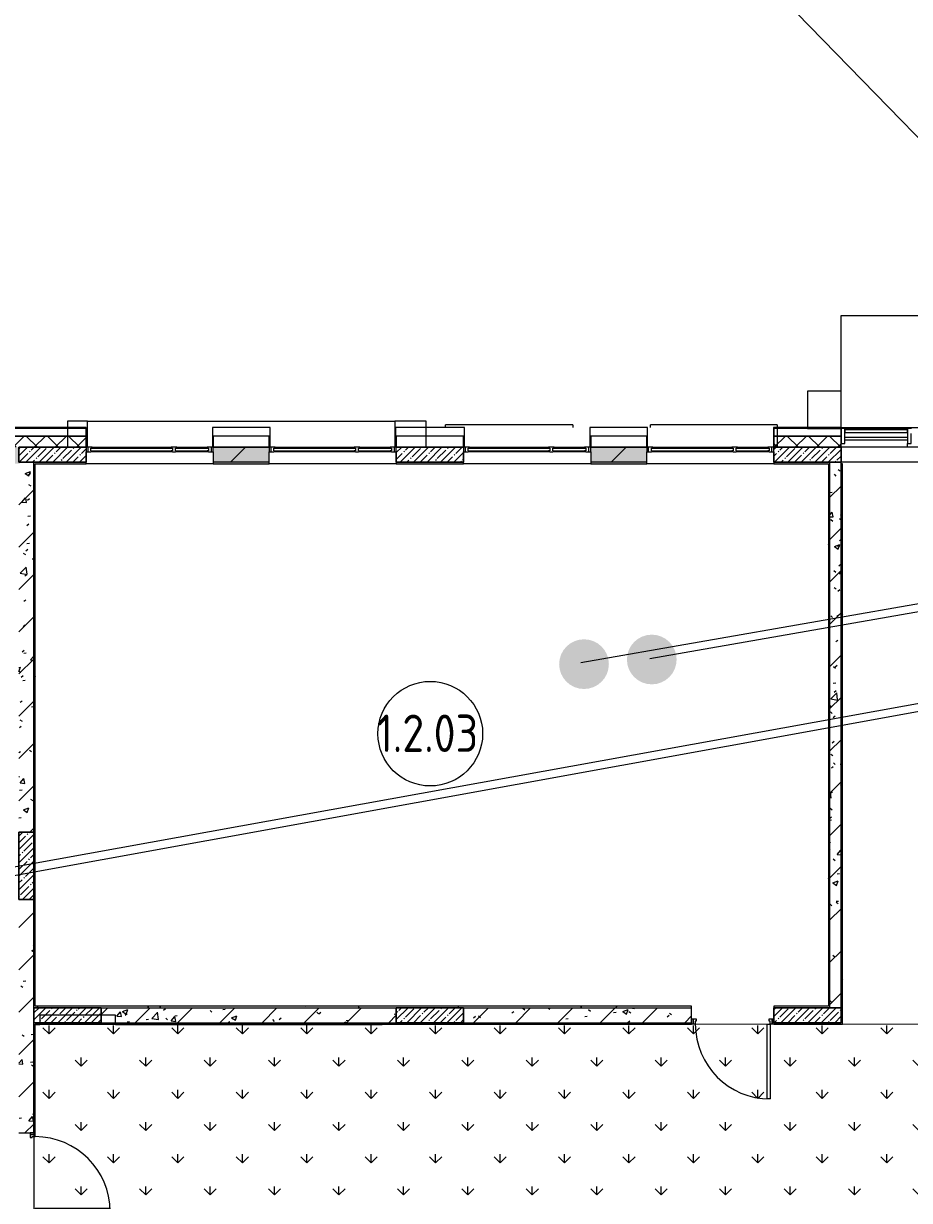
# Model space of a CAD drawing. Header units: millimetres. Extents: x -500089 to 1469082, y -290736 to 166440.
# Drawn here: x 1120316 to 1132169, y -62599 to -46850 of the extents above; entities that cross this region are included whole.
import ezdxf

# ---------------------------------------------------------------- set-up
doc = ezdxf.new("R2010")
doc.units = ezdxf.units.MM
for name, color, linetype, lineweight in [('_ Окна', 7, 'Continuous', 0), ('Витраж', 7, 'Continuous', 0), ('Двери', 7, 'Continuous', 0), ('Линии', 7, 'Continuous', 0), ('Марки помещений', 7, 'Continuous', 0), ('Несущие колонны', 7, 'Continuous', 0), ('Обобщенные модели', 7, 'Continuous', 0), ('Окна', 7, 'Continuous', 0), ('Панели витража', 7, 'Continuous', 0), ('Перекрытие', 7, 'Continuous', 0), ('Стены наружные', 7, 'Continuous', 0), ('Стены несущие', 7, 'Continuous', 0), ('Стены отделка', 7, 'Continuous', 0), ('Стены разрез', 7, 'Continuous', 0), ('Стены штриховка', 7, 'Continuous', 0), ('экспертиза ДУ', 1, 'Continuous', 0), ('экспертиза ДУ пояснения', 6, 'Continuous', 0), ('экспертиза условные обозначения', 1, 'Continuous', 0)]:
    doc.layers.add(name, color=color, linetype=linetype, lineweight=lineweight)
doc.styles.add('GOST Common_1', font='', dxfattribs={"width": 0.9, "height": 700})
doc.styles.get('GOST Common_1').set_extended_font_data('GOST Common')
pattern_1 = [(0, (1111853.59, -73570.49), (812.8, 203.2), [67.056, -542.544, 67.056, -542.544, -3251.2]), (0, (1111853.59, -73570.49), (812.8, 203.2), [-1219.2, 67.056, -1152.144, 67.056, -542.544, -1422.4]), (0, (1111853.59, -73570.49), (812.8, 203.2), [-3048, 67.056, -339.344, 67.056, -948.944]), (120, (1112158.39, -73468.89), (-582.3764, 602.30545), [67.056, -542.544, 67.056, -542.544, -3251.2]), (120, (1112158.39, -73468.89), (-582.3764, 602.30545), [-1219.2, 67.056, -1152.144, 67.056, -542.544, -1422.4]), (120, (1112158.39, -73468.89), (-582.3764, 602.30545), [-3048, 67.056, -339.344, 67.056, -948.944]), (240, (1112259.99, -73062.49), (-230.4236, -805.50545), [67.056, -542.544, 67.056, -542.544, -3251.2]), (240, (1112259.99, -73062.49), (-230.4236, -805.50545), [-1219.2, 67.056, -1152.144, 67.056, -542.544, -1422.4]), (240, (1112259.99, -73062.49), (-230.4236, -805.50545), [-3048, 67.056, -339.344, 67.056, -948.944])]
pattern_2 = [(45, (1111853.6, -73570.5), (-282.8427, 282.8427), [])]
pattern_3 = [(50, (1111853.6, -73570.5), (728.7365, -63.756), [76.2, -838.2]), (355, (1111853.6, -73570.5), (-140.972, 764.228), [60.96, -670.56]), (100.451, (1111914.3, -73575.8), (587.77, 700.467), [64.76, -712.36]), (46.184, (1111853.6, -73367.3), (1084.316, -168.171), [114.3, -1257.3]), (96.636, (1111943.9, -73381.3), (949.61, 989.71), [97.14, -1068.54]), (351.184, (1111853.6, -73367.3), (949.62, 989.7), [91.44, -1005.84]), (21, (1111955.2, -73418.1), (606.458, -409.0606), [76.2, -838.2]), (326, (1111955.2, -73418.1), (247.208, 736.753), [60.96, -670.56]), (71.451, (1112005.7, -73452.2), (853.668, 327.685), [64.76, -712.36]), (37.5, (1111853.59, -73570.5), (12.3547, 338.2201), [33.528, -628.904, 33.528, -647.192, -673.1]), (37.5, (1111853.59, -73570.5), (12.3547, 338.2201), [-1343.152, 33.528, -639.572]), (7.5, (1111853.6, -73570.5), (267.279, 400.722), [33.528, -354.584, 33.528, -613.664, -256.54]), (7.5, (1111853.6, -73570.5), (267.279, 400.722), [-1035.304, 33.528, -223.012]), (327.5, (1111627.02, -73570.5), (542.3633, -22.9153), [33.528, -220.472, 33.528, -758.952, -1051.56]), (327.5, (1111627.02, -73570.5), (542.3633, -22.9153), [-1046.48, 33.528, -1018.032]), (317.5, (1111525.4, -73570.5), (592.517, 101.707), [33.528, -296.672, 33.528, -492.76, -746.76]), (317.5, (1111525.4, -73570.5), (592.517, 101.707), [-856.488, 33.528, -713.232])]

# ---------------------------------------------------------------- blocks, each defined once
blk = doc.blocks.new('Прямоугольный импост - 30х300 мм _Отлив_ Белый-2977285-З Этаж 01')
at = {"layer": 'Витраж'}
for p, q in [((34750, 21314), (34750, 21350)), ((36446, 21350), (34750, 21350)), ((36446, 21350), (36446, 21050))]:
    blk.add_line(p, q, dxfattribs=at)
blk = doc.blocks.new('Прямоугольный импост - 30х300 мм _Отлив_ Белый-2976732-З Этаж 01')
at = {"layer": 'Витраж'}
for p, q in [((18240, -700), (18240, -664)), ((18240, -700), (19940, -700)), ((19940, -664), (19940, -700))]:
    blk.add_line(p, q, dxfattribs=at)
blk = doc.blocks.new('Стены 2 - Стены 2-2933146-З Этаж 01')
at = {"layer": 'Стены разрез'}
for p, q in [((19400, 21800), (18950, 21800)), ((18950, 21800), (18950, 21300)), ((19400, 21300), (19400, 21800)), ((23450, 21800), (23000, 21800)), ((23000, 21800), (23000, 21300)), ((23450, 21300), (23450, 21800)), ((18950, 21300), (19400, 21300)), ((23000, 21300), (23450, 21300))]:
    blk.add_line(p, q, dxfattribs=at)
blk = doc.blocks.new('Системная панель - RANDOM Навесная панель фасада Цвет Красный-2977246-З Этаж 01')
at = {"layer": 'Панели витража', "lineweight": 18}
for p, q in [((385, 264), (-385, 264)), ((-385, 264), (-385, 0)), ((385, 0), (385, 264)), ((-375, 0), (375, 0))]:
    blk.add_line(p, q, dxfattribs=at)
blk = doc.blocks.new('Системная панель - RANDOM Навесная панель фасада Цвет СероГолубой-2977248-З Этаж 01')
at = {"layer": 'Панели витража', "lineweight": 18}
for p, q in [((385, 264), (-385, 264)), ((-385, 264), (-385, 0)), ((385, 0), (385, 264)), ((-375, 0), (375, 0))]:
    blk.add_line(p, q, dxfattribs=at)
blk = doc.blocks.new('Системная панель - RANDOM Навесная панель фасада Цвет Желтый-2976145-З Этаж 01')
at = {"layer": 'Панели витража', "lineweight": 18}
for p, q in [((460, 264), (-460, 264)), ((-460, 264), (-460, 0)), ((460, 0), (460, 264))]:
    blk.add_line(p, q, dxfattribs=at)
blk = doc.blocks.new('Наличник окна - Наличник окна Желтый-2946086-З Этаж 01')
at = {"layer": 'Обобщенные модели', "lineweight": 18}
for p, q in [((9320, 21400), (9050, 21400)), ((9050, 21400), (9050, 21050)), ((9320, 21050), (9320, 21400)), ((13850, 21400), (13430, 21400)), ((13430, 21400), (13430, 21050)), ((13850, 21050), (13850, 21400))]:
    blk.add_line(p, q, dxfattribs=at)
at = {"layer": 'Обобщенные модели'}
blk.add_line((9320, 21400), (13430, 21400), dxfattribs=at)
blk = doc.blocks.new('Прямоугольный импост - 5х250 мм _наружный откос_ Белый-2843978-З Этаж 01')
at = {"layer": 'Витраж', "lineweight": 18}
for p, q in [((-4, -262.5), (-4, 0)), ((0, 0), (0, -262.5)), ((0, -262.5), (-4, -262.5))]:
    blk.add_line(p, q, dxfattribs=at)
blk = doc.blocks.new('АР_СОШ_Верзилово_Фасады_rvt-2-З Этаж 01')
at = {"layer": 'Стены наружные'}
for p, q in [((18496, 21313), (18500, 21313)), ((18500, 21200), (18496, 21200))]:
    blk.add_line(p, q, dxfattribs=at)
at = {"layer": 'Стены отделка', "lineweight": 9}
for p, q in [((9300, 21313), (437, 21313)), ((9300, 21300), (9300, 21313)), ((9300, 21200), (9300, 21300)), ((19400, 21313), (18500, 21313)), ((18500, 21313), (18500, 21300)), ((18500, 21300), (18500, 21200)), ((19400, 21300), (19400, 21313)), ((19400, 21200), (19400, 21300)), ((550, 21200), (9300, 21200)), ((18500, 21200), (19400, 21200))]:
    blk.add_line(p, q, dxfattribs=at)
at = {"layer": 'Стены штриховка'}
for p, q in [((9300, 21300), (450, 21300)), ((19400, 21300), (18500, 21300))]:
    blk.add_line(p, q, dxfattribs=at)
at = {"lineweight": 9}
for name, p in [('Стены 2 - Стены 2-2933146-З Этаж 01', (0, 0)), ('Наличник окна - Наличник окна Желтый-2946086-З Этаж 01', (0, 0)), ('Системная панель - RANDOM Навесная панель фасада Цвет Красный-2977246-З Этаж 01', (11375, 21050)), ('Системная панель - RANDOM Навесная панель фасада Цвет Желтый-2976145-З Этаж 01', (13900, 21050)), ('Системная панель - RANDOM Навесная панель фасада Цвет СероГолубой-2977248-З Этаж 01', (16425, 21050)), ('Прямоугольный импост - 30х300 мм _Отлив_ Белый-2977285-З Этаж 01', (-17900, 0))]:
    blk.add_blockref(name, p, dxfattribs=at)
at = {"lineweight": 9, "rotation": 180}
blk.add_blockref('Прямоугольный импост - 30х300 мм _Отлив_ Белый-2976732-З Этаж 01', (34050, 20650), dxfattribs=at)
at = {"lineweight": 9, "extrusion": (0, 0, -1), "rotation": 180}
blk.add_blockref('Прямоугольный импост - 5х250 мм _наружный откос_ Белый-2843978-З Этаж 01', (-18500, 21050), dxfattribs=at)
blk = doc.blocks.new('ASVP_ДверьДеревянная_1 полотно - Входная_внутр_ 1000х2000h_полотно_ Г Пр _950 в чистоте_-4213381-З Этаж 01')
at = {"layer": 'Двери', "lineweight": 18}
for p, q in [((-500, 1120), (-460, 1120)), ((-500, 120), (-500, 1120)), ((-460, 1120), (-460, 120)), ((-550, 120), (-530, 120)), ((-550, 50), (-550, 120)), ((-530, 50), (-550, 50)), ((-530, 120), (-500, 120)), ((-530, 50), (-530, 120)), ((-530, 120), (-530, 50)), ((-490, 50), (-530, 50)), ((-460, 120), (-500, 120)), ((-500, 120), (-500, 80)), ((-500, 80), (-490, 80)), ((-490, 80), (-490, 50)), ((490, 80), (500, 80)), ((490, 50), (490, 80)), ((530, 50), (490, 50)), ((500, 120), (530, 120)), ((500, 80), (500, 120)), ((530, 120), (530, 50)), ((530, 120), (550, 120)), ((530, 50), (530, 120)), ((550, 50), (530, 50)), ((550, 120), (550, 50))]:
    blk.add_line(p, q, dxfattribs=at)
at = {"layer": 'Двери'}
blk.add_arc((-500, 120), 1000, 0, 90, dxfattribs=at)
blk = doc.blocks.new('ASVP_ДверьДеревянная_1 полотно - Входная_внутр_ 1000х2000h_полотно_ Г Л _950 в чистоте_-4213385-З Этаж 01')
at = {"layer": 'Двери', "lineweight": 18}
for p, q in [((500, 1120), (460, 1120)), ((460, 1120), (460, 120)), ((500, 120), (500, 1120)), ((-530, 120), (-550, 120)), ((-550, 120), (-550, 50)), ((-550, 50), (-530, 50)), ((-500, 120), (-530, 120)), ((-530, 120), (-530, 50)), ((-530, 50), (-530, 120)), ((-530, 50), (-490, 50)), ((-500, 80), (-500, 120)), ((-490, 80), (-500, 80)), ((-490, 50), (-490, 80)), ((460, 120), (500, 120)), ((500, 80), (490, 80)), ((490, 80), (490, 50)), ((490, 50), (530, 50)), ((530, 120), (500, 120)), ((500, 120), (500, 80)), ((530, 50), (530, 120)), ((550, 120), (530, 120)), ((530, 120), (530, 50)), ((530, 50), (550, 50)), ((550, 50), (550, 120))]:
    blk.add_line(p, q, dxfattribs=at)
at = {"layer": 'Двери'}
blk.add_arc((500, 120), 1000, 90, 180, dxfattribs=at)
blk = doc.blocks.new('ADSK_КолоннаЖБ_Прямоугольная - 200x900 мм-V280-З Этаж 01')
at = {"layer": 'Несущие колонны'}
h = blk.add_hatch(dxfattribs=at)
h.set_pattern_fill('FP_67', color=256, style=0, pattern_type=2)
h.set_pattern_definition([(45, (-18950, -13450), (-89.80256, 89.80256), []), (45, (-18860.2, -13450), (-89.80256, 89.80256), [158.75, -31.75, 13.411, -18.339])])
h.paths.add_polyline_path([(-450, -100), (450, -100), (450, 100), (-450, 100), (-450, -50)], flags=0)
at = {"layer": 'Несущие колонны', "lineweight": 18}
for p, q in [((-450, -100), (-450, 100)), ((-450, 100), (450, 100)), ((450, 100), (-450, 100)), ((-450, 100), (-450, -50)), ((450, 100), (450, -100)), ((450, -100), (450, 100)), ((450, -100), (-450, -100)), ((-450, -100), (450, -100))]:
    blk.add_line(p, q, dxfattribs=at)
blk = doc.blocks.new('ADSK_КолоннаЖБ_Прямоугольная - 200x900 мм-V281-З Этаж 01')
at = {"layer": 'Несущие колонны'}
h = blk.add_hatch(dxfattribs=at)
h.set_pattern_fill('FP_68', color=256, style=0, pattern_type=2)
h.set_pattern_definition([(45, (-13900, -13450), (-89.8026, 89.8026), []), (45, (-13810.2, -13450), (-89.8026, 89.8026), [158.75, -31.75, 13.411, -18.339])])
h.paths.add_polyline_path([(450, -100), (450, 100), (-450, 100), (-450, -100), (-92, -100)], flags=0)
at = {"layer": 'Несущие колонны', "lineweight": 18}
for p, q in [((-450, -100), (-450, 100)), ((-450, 100), (450, 100)), ((450, 100), (-450, 100)), ((-450, 100), (-450, -100)), ((450, 100), (450, -100)), ((450, -100), (450, 100)), ((450, -100), (-450, -100)), ((-450, -100), (450, -100))]:
    blk.add_line(p, q, dxfattribs=at)
blk = doc.blocks.new('ADSK_КолоннаЖБ_Прямоугольная - 200x900 мм-V282-З Этаж 01')
at = {"layer": 'Несущие колонны'}
h = blk.add_hatch(dxfattribs=at)
h.set_pattern_fill('FP_69', color=256, style=0, pattern_type=2)
h.set_pattern_definition([(45, (-9050, -13450), (-89.8026, 89.8026), []), (45, (-8960.2, -13450), (-89.8026, 89.8026), [158.75, -31.75, 13.411, -18.339])])
h.paths.add_polyline_path([(-430, -100), (450, -100), (450, 100), (-450, 100), (-450, -100), (-445, -100)], flags=0)
at = {"layer": 'Несущие колонны', "lineweight": 18}
for p, q in [((-450, -100), (-450, 100)), ((-450, 100), (450, 100)), ((450, 100), (-450, 100)), ((-450, 100), (-450, -100)), ((450, 100), (450, -100)), ((450, -100), (450, 100)), ((450, -100), (-450, -100)), ((-450, -100), (450, -100))]:
    blk.add_line(p, q, dxfattribs=at)
blk = doc.blocks.new('ADSK_КолоннаЖБ_Прямоугольная - 200x900 мм-V289-З Этаж 01')
at = {"layer": 'Несущие колонны'}
h = blk.add_hatch(dxfattribs=at)
h.set_pattern_fill('FP_76', color=256, style=0, pattern_type=2)
h.set_pattern_definition([(45, (-18950, -20950), (-89.80256, 89.80256), []), (45, (-18860.2, -20950), (-89.80256, 89.80256), [158.75, -31.75, 13.411, -18.339])])
h.paths.add_polyline_path([(450, -100), (450, 100), (-450, 100), (-450, -100)], flags=0)
at = {"layer": 'Несущие колонны', "lineweight": 18}
for p, q in [((-450, -100), (-450, 100)), ((-450, 100), (450, 100)), ((450, 100), (-450, 100)), ((-450, 40), (-450, -100)), ((450, 100), (450, -100)), ((450, -100), (450, 100)), ((450, -100), (-450, -100)), ((-450, -100), (450, -100))]:
    blk.add_line(p, q, dxfattribs=at)
blk = doc.blocks.new('ADSK_КолоннаЖБ_Прямоугольная - 200x900 мм-V290-З Этаж 01')
at = {"layer": 'Несущие колонны'}
h = blk.add_hatch(dxfattribs=at)
h.set_pattern_fill('FP_77', color=256, style=0, pattern_type=2)
h.set_pattern_definition([(45, (-13900, -20950), (-89.80256, 89.80256), []), (45, (-13810.2, -20950), (-89.80256, 89.80256), [158.75, -31.75, 13.411, -18.339])])
h.paths.add_polyline_path([(-92, -100), (450, -100), (450, 100), (-450, 100), (-450, -100)], flags=0)
at = {"layer": 'Несущие колонны', "lineweight": 18}
for p, q in [((-450, -100), (-450, 100)), ((-450, 100), (450, 100)), ((450, 100), (-450, 100)), ((-450, 40), (-450, -100)), ((450, 100), (450, -100)), ((450, -100), (450, 40)), ((450, -100), (-450, -100)), ((-450, -100), (450, -100))]:
    blk.add_line(p, q, dxfattribs=at)
blk = doc.blocks.new('ADSK_КолоннаЖБ_Прямоугольная - 200x900 мм-V291-З Этаж 01')
at = {"layer": 'Несущие колонны'}
h = blk.add_hatch(dxfattribs=at)
h.set_pattern_fill('FP_78', color=256, style=0, pattern_type=2)
h.set_pattern_definition([(45, (-8850, -20950), (-89.80256, 89.80256), []), (45, (-8760.2, -20950), (-89.80256, 89.80256), [158.75, -31.75, 13.411, -18.339])])
h.paths.add_polyline_path([(258, -100), (450, -100), (450, 100), (-450, 100), (-450, -100), (-180, -100)], flags=0)
at = {"layer": 'Несущие колонны', "lineweight": 18}
for p, q in [((-450, -100), (-450, 100)), ((-450, 100), (450, 100)), ((450, 100), (-450, 100)), ((-450, 100), (-450, -100)), ((450, 100), (450, -100)), ((450, -100), (450, 40)), ((450, -100), (-450, -100)), ((-450, -100), (450, -100))]:
    blk.add_line(p, q, dxfattribs=at)
blk = doc.blocks.new('ADSK_КолоннаЖБ_Прямоугольная - 200x900 мм-V302-З Этаж 01')
at = {"layer": 'Несущие колонны'}
h = blk.add_hatch(dxfattribs=at)
h.set_pattern_fill('FP_89', color=256, style=0, pattern_type=2)
h.set_pattern_definition([(315, (-15450, 8500), (89.8026, 89.8026), []), (315, (-15450, 8410.2), (89.8026, 89.8026), [158.75, -31.75, 13.411, -18.339])])
h.paths.add_polyline_path([(-450, -100), (450, -100), (450, 100), (-450, 100), (-450, -60)], flags=0)
at = {"layer": 'Несущие колонны', "lineweight": 18}
for p, q in [((-450, -100), (-450, 100)), ((-450, 100), (450, 100)), ((450, 100), (-450, 100)), ((-450, 100), (-450, -100)), ((450, 100), (450, -100)), ((450, -100), (450, 100)), ((450, -100), (-450, -100)), ((-450, -100), (450, -100))]:
    blk.add_line(p, q, dxfattribs=at)
blk = doc.blocks.new('Окно_ПВХ_2Створки - ОП_2000_h_х1700_2ст Серый-3674242-З Этаж 01')
at = {"layer": '_ Окна'}
for p, q in [((-769, 110), (-850, 110)), ((-850, 110), (-850, 50)), ((-850, 50), (-787, 50)), ((-825, 50), (-825, 110)), ((-787, 64), (-787, 96)), ((-787, 96), (-769, 96)), ((-787, 64), (305, 64)), ((-787, 64), (-769, 64)), ((-769, 50), (-787, 50)), ((-769, 96), (-769, 110)), ((-769, 96), (287, 96)), ((-769, 64), (-769, 50)), ((363, 110), (287, 110)), ((287, 110), (287, 96)), ((287, 96), (305, 96)), ((287, 64), (287, 50)), ((305, 64), (287, 64)), ((305, 50), (287, 50)), ((305, 96), (305, 64)), ((305, 50), (345, 50)), ((345, 64), (345, 96)), ((345, 96), (363, 96)), ((345, 64), (787, 64)), ((345, 64), (363, 64)), ((363, 50), (345, 50)), ((363, 96), (363, 110)), ((363, 96), (769, 96)), ((363, 64), (363, 50)), ((769, 110), (769, 96)), ((850, 110), (769, 110)), ((769, 96), (787, 96)), ((769, 64), (769, 50)), ((787, 64), (769, 64)), ((787, 50), (769, 50)), ((787, 96), (787, 64)), ((787, 50), (850, 50)), ((825, 50), (825, 110)), ((850, 50), (850, 110))]:
    blk.add_line(p, q, dxfattribs=at)
at = {"layer": 'Окна'}
for p, q in [((-769, 110), (287, 110)), ((287, 50), (-769, 50)), ((363, 110), (769, 110)), ((769, 50), (363, 50))]:
    blk.add_line(p, q, dxfattribs=at)
blk = doc.blocks.new('Прямоугольный импост - 50х200 мм Серый-3660483-З Этаж 01')
at = {"layer": 'Витраж', "lineweight": 18}
for p, q in [((0, 165), (-50, 165)), ((-50, 165), (-50, -35)), ((0, -35), (0, 165)), ((-50, -35), (0, -35))]:
    blk.add_line(p, q, dxfattribs=at)
blk = doc.blocks.new('Прямоугольный импост - 50х120 мм Серый-4329253-З Этаж 01')
at = {"layer": 'Витраж'}
for p, q in [((20290, 21300), (19450, 21300)), ((20290, 21180), (19450, 21180))]:
    blk.add_line(p, q, dxfattribs=at)
blk = doc.blocks.new('Системная панель - ASVP_Cтеклопакет Двухкамерный_36 мм-4329256-З Этаж 01')
at = {"layer": 'Панели витража', "lineweight": 18}
for p, q in [((420, 18), (-420, 18)), ((-420, 18), (-420, -18)), ((420, -18), (420, 18)), ((-420, -18), (420, -18))]:
    blk.add_line(p, q, dxfattribs=at)
blk = doc.blocks.new('Прямоугольный импост - 50х200 мм Серый-V440-З Этаж 01')
at = {"layer": 'Витраж', "lineweight": 18}
for p, q in [((-25, 165), (25, 165)), ((-25, -35), (-25, 165)), ((25, 165), (25, 32.5)), ((25, -35), (-25, -35)), ((25, -32.5), (25, -35))]:
    blk.add_line(p, q, dxfattribs=at)
blk = doc.blocks.new('ASVP_Марка_Помещение_ОдноЗначение - Номер-684784-З Этаж 01')
at = {"layer": 'Марки помещений'}
blk.add_circle((0, 0), 3.5, dxfattribs=at)

msp = doc.modelspace()

# ---------------------------------------------------------------- hatches: boundary and pattern name
at = {"layer": 'Стены штриховка'}
h = msp.add_hatch(dxfattribs=at)
h.set_pattern_fill('FP_32', color=256, style=0, pattern_type=2)
h.set_pattern_definition([(45, (1111853.59, -73570.49), (-141.42136, 141.42136), []), (135, (1111853.59, -73570.49), (-141.42136, -141.42136), [])])
h.paths.add_polyline_path([(1112403.585, -52520.488), (1121153.585, -52520.488), (1121153.585, -52370.488), (1112403.585, -52370.488), (1112403.585, -52516.592)], flags=0)
h.paths.add_polyline_path([(1166803.966, -52520.488), (1167353.585, -52520.488), (1167353.585, -52370.488), (1166353.585, -52370.488), (1166353.585, -52520.488), (1166703.585, -52520.488)], flags=0)
h.paths.add_polyline_path([(1131253.585, -52520.488), (1131253.585, -52370.488), (1130353.585, -52370.488), (1130353.585, -52520.488), (1131103.585, -52520.488)], flags=0)
h.paths.add_polyline_path([(1134603.585, -52520.488), (1138353.585, -52520.488), (1138353.585, -52370.488), (1134603.585, -52370.488), (1134603.585, -52514.606)], flags=0)
h.paths.add_polyline_path([(1165753.585, -52520.488), (1165753.585, -52370.488), (1165253.585, -52370.488), (1165253.585, -52520.488), (1165691.992, -52520.488)], flags=0)
h.paths.add_polyline_path([(1148253.585, -52520.488), (1151753.585, -52520.488), (1151753.585, -52370.488), (1148253.585, -52370.488), (1148253.585, -52420.488)], flags=0)
h.paths.add_polyline_path([(1164653.585, -52520.488), (1164653.585, -52370.488), (1164153.585, -52370.488), (1164153.585, -52520.488), (1164580.018, -52520.488)], flags=0)
h.paths.add_polyline_path([(1161552.335, -52520.488), (1162603.585, -52520.488), (1162603.585, -52370.488), (1161552.335, -52370.488), (1161552.335, -52420.488)], flags=0)
h = msp.add_hatch(dxfattribs=at)
h.set_pattern_fill('FP_201', color=256, style=0, pattern_type=2)
h.set_pattern_definition(pattern_2)
h.paths.add_polyline_path([(1112753.585, -52720.488), (1120253.585, -52720.488), (1120253.585, -52520.488), (1112753.585, -52520.488), (1112753.585, -52691.721)], flags=0)
h.paths.add_polyline_path([(1142653.585, -52720.488), (1143553.585, -52720.488), (1143553.585, -52520.488), (1142653.585, -52520.488), (1142653.585, -52691.721)], flags=0)
h.paths.add_polyline_path([(1127903.585, -52720.488), (1128653.585, -52720.488), (1128653.585, -52520.488), (1127903.585, -52520.488), (1127903.585, -52691.721)], flags=0)
h.paths.add_polyline_path([(1145253.585, -52720.488), (1145503.585, -52720.488), (1145503.585, -52520.488), (1145253.585, -52520.488), (1145253.585, -52691.721)], flags=0)
h.paths.add_polyline_path([(1146403.585, -52720.488), (1146553.585, -52720.488), (1146553.585, -52520.488), (1146403.585, -52520.488), (1146403.585, -52697.411)], flags=0)
h.paths.add_polyline_path([(1150853.585, -52720.488), (1150853.585, -52520.488), (1148253.585, -52520.488), (1148253.585, -52720.488), (1150124.483, -52720.488)], flags=0)
h.paths.add_polyline_path([(1135503.585, -52720.488), (1138353.585, -52719.009), (1138353.585, -52520.488), (1135503.585, -52520.488), (1135503.585, -52691.721)], flags=0)
h.paths.add_polyline_path([(1122853.585, -52720.488), (1123603.585, -52720.488), (1123603.585, -52520.488), (1122853.585, -52520.488), (1122853.585, -52691.721)], flags=0)
h = msp.add_hatch(dxfattribs=at)
h.set_pattern_fill('FP_31', color=256, style=0, pattern_type=2)
h.set_pattern_definition(pattern_3)
h.paths.add_polyline_path([(1112753.585, -52720.488), (1120253.585, -52720.488), (1120253.585, -52520.488), (1112753.585, -52520.488), (1112753.585, -52691.721)], flags=0)
h.paths.add_polyline_path([(1142653.585, -52720.488), (1143553.585, -52720.488), (1143553.585, -52520.488), (1142653.585, -52520.488), (1142653.585, -52691.721)], flags=0)
h.paths.add_polyline_path([(1127903.585, -52720.488), (1128653.585, -52720.488), (1128653.585, -52520.488), (1127903.585, -52520.488), (1127903.585, -52691.721)], flags=0)
h.paths.add_polyline_path([(1145253.585, -52720.488), (1145503.585, -52720.488), (1145503.585, -52520.488), (1145253.585, -52520.488), (1145253.585, -52691.721)], flags=0)
h.paths.add_polyline_path([(1146403.585, -52720.488), (1146553.585, -52720.488), (1146553.585, -52520.488), (1146403.585, -52520.488), (1146403.585, -52697.411)], flags=0)
h.paths.add_polyline_path([(1150853.585, -52720.488), (1150853.585, -52520.488), (1148253.585, -52520.488), (1148253.585, -52720.488), (1150124.483, -52720.488)], flags=0)
h.paths.add_polyline_path([(1135503.585, -52720.488), (1138353.585, -52719.009), (1138353.585, -52520.488), (1135503.585, -52520.488), (1135503.585, -52691.721)], flags=0)
h.paths.add_polyline_path([(1122853.585, -52720.488), (1123603.585, -52720.488), (1123603.585, -52520.488), (1122853.585, -52520.488), (1122853.585, -52691.721)], flags=0)
h = msp.add_hatch(dxfattribs=at)
h.set_pattern_fill('FP_174', color=256, style=0, pattern_type=2)
h.set_pattern_definition(pattern_1)
h.paths.add_polyline_path([(1112753.585, -52740.488), (1120253.585, -52740.488), (1120253.585, -52720.488), (1112753.585, -52720.488)], flags=0)
h.paths.add_polyline_path([(1121153.585, -52740.488), (1121153.585, -52720.488), (1120453.585, -52720.488), (1120453.585, -52740.488), (1121023.585, -52740.488)], flags=0)
h.paths.add_polyline_path([(1123603.585, -52740.488), (1123603.585, -52720.488), (1122853.585, -52720.488), (1122853.585, -52740.488)], flags=0)
h.paths.add_polyline_path([(1125303.585, -52740.488), (1126203.585, -52740.488), (1126203.585, -52720.488), (1125303.585, -52720.488)], flags=0)
h.paths.add_polyline_path([(1127903.585, -52740.488), (1128653.585, -52740.488), (1128653.585, -52720.488), (1127903.585, -52720.488)], flags=0)
h.paths.add_polyline_path([(1131083.585, -52740.488), (1131103.585, -52740.488), (1131103.585, -52720.488), (1130353.585, -52720.488), (1130353.585, -52740.488)], flags=0)
h.paths.add_polyline_path([(1134703.585, -52740.488), (1138103.585, -52740.488), (1138103.585, -52720.488), (1134703.585, -52720.488)], flags=0)
h.paths.add_polyline_path([(1138353.585, -52740.488), (1138353.585, -52720.488), (1138253.585, -52720.488), (1138253.585, -52740.488), (1138273.585, -52740.488)], flags=0)
h.paths.add_polyline_path([(1140053.585, -52740.488), (1140953.585, -52740.488), (1140953.585, -52720.488), (1140053.585, -52720.488)], flags=0)
h.paths.add_polyline_path([(1142653.585, -52740.488), (1143553.585, -52740.488), (1143553.585, -52720.488), (1142653.585, -52720.488)], flags=0)
h.paths.add_polyline_path([(1145503.585, -52740.488), (1146553.585, -52740.488), (1146553.585, -52720.488), (1145253.585, -52720.488), (1145253.585, -52740.488)], flags=0)
h.paths.add_polyline_path([(1148253.585, -52740.488), (1148903.585, -52740.488), (1148903.585, -52720.488), (1148253.585, -52720.488)], flags=0)
h.paths.add_polyline_path([(1149188.585, -52740.488), (1151653.585, -52740.488), (1151653.585, -52720.488), (1149103.585, -52720.488), (1149103.585, -52740.488), (1149123.585, -52740.488)], flags=0)
h = msp.add_hatch(dxfattribs=at)
h.set_pattern_fill('FP_201', color=256, style=0, pattern_type=2)
h.set_pattern_definition(pattern_2)
h.paths.add_polyline_path([(1120253.585, -66270.488), (1120453.585, -66270.488), (1120453.585, -64795.488), (1120253.585, -64795.488)], flags=0)
h.paths.add_polyline_path([(1120403.585, -61695.488), (1120453.585, -61695.488), (1120453.585, -58570.488), (1120253.585, -58570.488), (1120253.585, -61695.488)], flags=0)
h.paths.add_polyline_path([(1120453.585, -57670.488), (1120453.585, -52720.488), (1120253.585, -52720.488), (1120253.585, -57670.488), (1120389.025, -57670.488)], flags=0)
h = msp.add_hatch(dxfattribs=at)
h.set_pattern_fill('FP_31', color=256, style=0, pattern_type=2)
h.set_pattern_definition(pattern_3)
h.paths.add_polyline_path([(1120253.585, -66270.488), (1120453.585, -66270.488), (1120453.585, -64795.488), (1120253.585, -64795.488)], flags=0)
h.paths.add_polyline_path([(1120403.585, -61695.488), (1120453.585, -61695.488), (1120453.585, -58570.488), (1120253.585, -58570.488), (1120253.585, -61695.488)], flags=0)
h.paths.add_polyline_path([(1120453.585, -57670.488), (1120453.585, -52720.488), (1120253.585, -52720.488), (1120253.585, -57670.488), (1120389.025, -57670.488)], flags=0)
h = msp.add_hatch(dxfattribs=at)
h.set_pattern_fill('FP_174', color=256, style=0, pattern_type=2)
h.set_pattern_definition(pattern_1)
h.paths.add_polyline_path([(1120453.585, -66270.488), (1120473.585, -66270.488), (1120473.585, -65270.488), (1120453.585, -65270.488)], flags=0)
h.paths.add_polyline_path([(1120473.585, -65170.488), (1120473.585, -64795.488), (1120453.585, -64795.488), (1120453.585, -65170.488)], flags=0)
h.paths.add_polyline_path([(1120473.585, -63695.488), (1120473.585, -62795.488), (1120453.585, -62795.488), (1120453.585, -63695.488)], flags=0)
h.paths.add_polyline_path([(1120473.585, -61695.488), (1120473.585, -60220.488), (1120453.585, -60220.488), (1120453.585, -61695.488)], flags=0)
h.paths.add_polyline_path([(1120453.585, -60020.488), (1120473.585, -60020.488), (1120473.585, -52740.488), (1120453.585, -52740.488), (1120453.585, -60000.488)], flags=0)
h = msp.add_hatch(dxfattribs=at)
h.set_pattern_fill('FP_174', color=256, style=0, pattern_type=2)
h.set_pattern_definition(pattern_1)
h.paths.add_polyline_path([(1131103.585, -60020.488), (1131103.585, -52740.488), (1131083.585, -52740.488), (1131083.585, -60020.488)], flags=0)
h = msp.add_hatch(dxfattribs=at)
h.set_pattern_fill('FP_201', color=256, style=0, pattern_type=2)
h.set_pattern_definition(pattern_2)
h.paths.add_polyline_path([(1131253.585, -60020.488), (1131253.585, -52720.488), (1131103.585, -52720.488), (1131103.585, -60020.488)], flags=0)
h = msp.add_hatch(dxfattribs=at)
h.set_pattern_fill('FP_31', color=256, style=0, pattern_type=2)
h.set_pattern_definition(pattern_3)
h.paths.add_polyline_path([(1131253.585, -60020.488), (1131253.585, -52720.488), (1131103.585, -52720.488), (1131103.585, -60020.488)], flags=0)
h = msp.add_hatch(dxfattribs=at)
h.set_pattern_fill('FP_174', color=256, style=0, pattern_type=2)
h.set_pattern_definition(pattern_1)
h.paths.add_polyline_path([(1131273.585, -60240.488), (1131273.585, -52740.488), (1131253.585, -52740.488), (1131253.585, -60240.488)], flags=0)
h = msp.add_hatch(dxfattribs=at)
h.set_pattern_fill('FP_174', color=256, style=0, pattern_type=2)
h.set_pattern_definition(pattern_1)
h.paths.add_polyline_path([(1131083.53, -60020.488), (1131083.585, -60020.488), (1131083.585, -60000.488), (1130353.585, -60000.488), (1130353.585, -60020.488)], flags=0)
h.paths.add_polyline_path([(1120473.585, -60020.488), (1129253.585, -60020.488), (1129253.585, -60000.488), (1120473.585, -60000.488)], flags=0)
h = msp.add_hatch(dxfattribs=at)
h.set_pattern_fill('FP_201', color=256, style=0, pattern_type=2)
h.set_pattern_definition(pattern_2)
h.paths.add_polyline_path([(1129253.585, -60220.488), (1129253.585, -60020.488), (1126203.585, -60020.488), (1126203.585, -60220.488)], flags=0)
h.paths.add_polyline_path([(1121353.585, -60220.488), (1125303.585, -60220.488), (1125303.585, -60020.488), (1121353.585, -60020.488), (1121353.585, -60040.533)], flags=0)
h = msp.add_hatch(dxfattribs=at)
h.set_pattern_fill('FP_31', color=256, style=0, pattern_type=2)
h.set_pattern_definition(pattern_3)
h.paths.add_polyline_path([(1129253.585, -60220.488), (1129253.585, -60020.488), (1126203.585, -60020.488), (1126203.585, -60220.488)], flags=0)
h.paths.add_polyline_path([(1121353.585, -60220.488), (1125303.585, -60220.488), (1125303.585, -60020.488), (1121353.585, -60020.488), (1121353.585, -60040.533)], flags=0)
h = msp.add_hatch(dxfattribs=at)
h.set_pattern_fill('FP_174', color=256, style=0, pattern_type=2)
h.set_pattern_definition(pattern_1)
h.paths.add_polyline_path([(1121353.585, -60240.488), (1129253.585, -60240.488), (1129253.585, -60220.488), (1120473.585, -60220.488), (1120473.585, -60240.488)], flags=0)
h.paths.add_polyline_path([(1130353.585, -60240.488), (1131253.585, -60240.488), (1131253.585, -60220.488), (1130353.585, -60220.488)], flags=0)
at = {"layer": 'экспертиза ДУ', "lineweight": 0}
h = msp.add_hatch(color=5, dxfattribs=at)
edge = h.paths.add_edge_path()
edge.add_arc((1127814.532, -55422.491), 332.544, 0, 360)
h = msp.add_hatch(color=30, dxfattribs=at)
edge = h.paths.add_edge_path()
edge.add_arc((1128720.953, -55360.533), 332.544, 0, 360)
at = {"layer": 'экспертиза условные обозначения', "lineweight": 0}
h = msp.add_hatch(dxfattribs=at)
h.set_pattern_fill('GRASS', color=3, scale=24)
h.set_pattern_definition([(90, (-331989.66, -376763.46), (-431.05229, 431.05229), [114.3, -747.80459]), (45, (-331989.66, -376763.46), (-431.0523, 431.0523), [114.3, -495.3]), (135, (-331989.66, -376763.46), (-431.0523, -431.0523), [114.3, -495.3])])
h.paths.add_polyline_path([(1120453.582, -60250.258), (1120453.582, -63150.258), (1120453.585, -66226.881), (1123753.585, -66270.488), (1120453.585, -66226.881), (1123753.585, -66270.488), (1123753.585, -64270.488), (1136803.585, -64250.488), (1148503.585, -64250.488), (1148473.585, -60220.488), (1125114.982, -60250.258), (1124944.982, -60250.258), (1123434.982, -60250.258), (1121545.382, -60250.258), (1121545.382, -60120.258), (1120535.382, -60120.258), (1120535.382, -60250.258)])

# ---------------------------------------------------------------- linework, layer by layer
at = {"layer": 'Линии'}
for p, q in [((1131253.585, -52257.988), (1131253.585, -50757.988)), ((1131253.585, -50757.988), (1134853.585, -50757.988)), ((1131253.585, -52257.988), (1134853.585, -52257.988))]:
    msp.add_line(p, q, dxfattribs=at)
at = {"layer": 'Перекрытие'}
msp.add_line((1134603.585, -52720.488), (1131253.585, -52720.488), dxfattribs=at)
at = {"layer": 'Стены наружные'}
for p, q in [((1130349.585, -52370.488), (1130353.585, -52370.488)), ((1131303.585, -52420.488), (1132143.585, -52420.488)), ((1134603.585, -52520.488), (1131253.585, -52520.488)), ((1132143.585, -52520.488), (1132143.585, -52470.488)), ((1122853.585, -52740.488), (1121153.585, -52740.488)), ((1125303.585, -52740.488), (1123603.585, -52740.488)), ((1127903.585, -52740.488), (1126203.585, -52740.488)), ((1130353.585, -52740.488), (1128653.585, -52740.488))]:
    msp.add_line(p, q, dxfattribs=at)
at = {"layer": 'Стены несущие'}
for p, q in [((1123603.585, -52520.488), (1122853.585, -52520.488)), ((1122853.585, -52520.488), (1123603.585, -52520.488)), ((1122853.585, -52580.488), (1122853.585, -52720.488)), ((1123603.585, -52720.488), (1123603.585, -52580.488)), ((1128653.585, -52520.488), (1127903.585, -52520.488)), ((1127903.585, -52520.488), (1128653.585, -52520.488)), ((1127903.585, -52580.488), (1127903.585, -52720.488)), ((1128653.585, -52720.488), (1128653.585, -52580.488)), ((1120453.585, -57670.488), (1120453.585, -52720.488)), ((1123603.585, -52720.488), (1122853.585, -52720.488)), ((1128653.585, -52720.488), (1127903.585, -52720.488)), ((1131103.585, -60020.488), (1131103.585, -52720.488)), ((1131253.585, -60020.488), (1131253.585, -52740.488)), ((1120453.585, -60020.488), (1120453.585, -58570.488)), ((1121353.585, -60020.488), (1125303.585, -60020.488)), ((1126203.585, -60020.488), (1129253.585, -60020.488)), ((1129253.585, -60170.488), (1129253.585, -60020.488)), ((1120453.585, -61695.488), (1120453.585, -60220.488)), ((1121353.585, -60220.488), (1125303.585, -60220.488)), ((1126203.585, -60220.488), (1129253.585, -60220.488)), ((1120253.585, -61695.488), (1120403.585, -61695.488))]:
    msp.add_line(p, q, dxfattribs=at)
at = {"layer": 'Стены отделка'}
for p, q in [((1121153.585, -52370.488), (1112403.585, -52370.488)), ((1121153.585, -52520.488), (1121153.585, -52370.488)), ((1123603.585, -52370.488), (1122853.585, -52370.488)), ((1122853.585, -52370.488), (1122853.585, -52520.488)), ((1123603.585, -52520.488), (1123603.585, -52370.488)), ((1126203.585, -52370.488), (1125303.585, -52370.488)), ((1125303.585, -52370.488), (1125303.585, -52520.488)), ((1126203.585, -52520.488), (1126203.585, -52370.488)), ((1128653.585, -52370.488), (1127903.585, -52370.488)), ((1127903.585, -52370.488), (1127903.585, -52520.488)), ((1128653.585, -52520.488), (1128653.585, -52370.488)), ((1131253.585, -52370.488), (1130353.585, -52370.488)), ((1130353.585, -52370.488), (1130353.585, -52520.488)), ((1131253.585, -52520.488), (1131253.585, -52370.488)), ((1120473.585, -52740.488), (1121153.585, -52740.488)), ((1120473.585, -60000.488), (1120473.585, -52740.488)), ((1121153.585, -52740.488), (1121153.585, -52720.488)), ((1122853.585, -52720.488), (1122853.585, -52740.488)), ((1122853.585, -52740.488), (1123603.585, -52740.488)), ((1123603.585, -52740.488), (1123603.585, -52720.488)), ((1125303.585, -52720.488), (1125303.585, -52740.488)), ((1125303.585, -52740.488), (1126203.585, -52740.488)), ((1126203.585, -52740.488), (1126203.585, -52720.488)), ((1127903.585, -52720.488), (1127903.585, -52740.488)), ((1127903.585, -52740.488), (1128653.585, -52740.488)), ((1128653.585, -52740.488), (1128653.585, -52720.488)), ((1130353.585, -52720.488), (1130353.585, -52740.488)), ((1130353.585, -52740.488), (1131083.585, -52740.488)), ((1131083.585, -52740.488), (1131083.585, -60000.488)), ((1131253.585, -52740.488), (1131253.585, -52720.488)), ((1131273.585, -52740.488), (1131253.585, -52740.488)), ((1131273.585, -60240.488), (1131273.585, -52740.488)), ((1129253.585, -60000.488), (1120473.585, -60000.488)), ((1129253.585, -60020.488), (1129253.585, -60000.488)), ((1131083.585, -60000.488), (1130353.585, -60000.488)), ((1130353.585, -60000.488), (1130353.585, -60020.488)), ((1120473.585, -60240.488), (1129253.585, -60240.488)), ((1120473.585, -61695.488), (1120473.585, -60240.488)), ((1130353.585, -60240.488), (1131273.585, -60240.488))]:
    msp.add_line(p, q, dxfattribs=at)
at = {"layer": 'экспертиза ДУ пояснения'}
for p, q in [((1117280.953, -58661.833), (1326068.788, -20876.663)), ((1326068.788, -20876.663), (1118204.756, -58613.748)), ((1127770.685, -55398.635), (1326068.788, -20876.663)), ((1326068.788, -20876.663), (1128694.488, -55350.551))]:
    msp.add_line(p, q, dxfattribs=at)
at = {"layer": 'экспертиза ДУ пояснения', "lineweight": 0}
msp.add_lwpolyline([(1036157.61, 50215.508), (1155728.585, -72420.488)], dxfattribs=at)
at = {"layer": 'экспертиза условные обозначения', "color": 3, "lineweight": 0}
for points in [[(1148473.585, -60220.488), (1125114.982, -60250.258), (1125114.982, -60250.258), (1124944.982, -60250.258), (1124944.982, -60250.258), (1123434.982, -60250.258), (1123434.982, -60250.258), (1121545.382, -60250.258), (1121545.382, -60120.258), (1120535.382, -60120.258), (1120535.382, -60250.258), (1120453.582, -60250.258)], [(1120453.582, -60250.258), (1120453.582, -63150.258), (1120453.585, -66226.881), (1123753.585, -66270.488), (1123753.585, -66270.488), (1123753.585, -66270.488), (1120453.585, -66226.881), (1123753.585, -66270.488), (1123753.585, -64270.488), (1136803.585, -64250.488), (1136803.585, -64250.488), (1136803.585, -64250.488), (1136803.585, -64250.488), (1148503.585, -64250.488)]]:
    msp.add_lwpolyline(points, dxfattribs=at)

# ---------------------------------------------------------------- block references
msp.add_blockref('АР_СОШ_Верзилово_Фасады_rvt-2-З Этаж 01', (1111853.585, -73570.488))
at = {"layer": 'Витраж', "rotation": 180}
msp.add_blockref('Прямоугольный импост - 50х200 мм Серый-3660483-З Этаж 01', (1131253.585, -52305.488), dxfattribs=at)
at = {"layer": 'Витраж'}
msp.add_blockref('Прямоугольный импост - 50х120 мм Серый-4329253-З Этаж 01', (1111853.585, -73570.488), dxfattribs=at)
at = {"layer": 'Витраж', "extrusion": (0, 0, -1), "rotation": 180}
msp.add_blockref('Прямоугольный импост - 50х200 мм Серый-V440-З Этаж 01', (-1132168.585, -52305.488), dxfattribs=at)
at = {"layer": 'Двери'}
for name, p, rotation in [('ASVP_ДверьДеревянная_1 полотно - Входная_внутр_ 1000х2000h_полотно_ Г Пр _950 в чистоте_-4213381-З Этаж 01', (1129803.585, -60120.488), 180), ('ASVP_ДверьДеревянная_1 полотно - Входная_внутр_ 1000х2000h_полотно_ Г Л _950 в чистоте_-4213385-З Этаж 01', (1120353.585, -62245.488), 269.9999999999999)]:
    msp.add_blockref(name, p, dxfattribs=dict(at, rotation=rotation))
at = {"layer": 'Марки помещений', "xscale": 199.9999999999999, "yscale": 199.9999999999999, "zscale": 199.9999999999999}
msp.add_blockref('ASVP_Марка_Помещение_ОдноЗначение - Номер-684784-З Этаж 01', (1125757.783, -56353.077), dxfattribs=at)
at = {"layer": 'Несущие колонны'}
for name, p in [('ADSK_КолоннаЖБ_Прямоугольная - 200x900 мм-V291-З Этаж 01', (1120703.585, -52620.488)), ('ADSK_КолоннаЖБ_Прямоугольная - 200x900 мм-V290-З Этаж 01', (1125753.585, -52620.488)), ('ADSK_КолоннаЖБ_Прямоугольная - 200x900 мм-V289-З Этаж 01', (1130803.585, -52620.488)), ('ADSK_КолоннаЖБ_Прямоугольная - 200x900 мм-V282-З Этаж 01', (1120903.585, -60120.488)), ('ADSK_КолоннаЖБ_Прямоугольная - 200x900 мм-V281-З Этаж 01', (1125753.585, -60120.488)), ('ADSK_КолоннаЖБ_Прямоугольная - 200x900 мм-V280-З Этаж 01', (1130803.585, -60120.488))]:
    msp.add_blockref(name, p, dxfattribs=at)
at = {"layer": 'Несущие колонны', "rotation": 89.9999999999999}
msp.add_blockref('ADSK_КолоннаЖБ_Прямоугольная - 200x900 мм-V302-З Этаж 01', (1120353.585, -58120.488), dxfattribs=at)
at = {"layer": 'Окна'}
for p in [(1122003.585, -52630.488), (1124453.585, -52630.488), (1127053.585, -52630.488), (1129503.585, -52630.488)]:
    msp.add_blockref('Окно_ПВХ_2Створки - ОП_2000_h_х1700_2ст Серый-3674242-З Этаж 01', p, dxfattribs=at)
at = {"layer": 'Панели витража'}
msp.add_blockref('Системная панель - ASVP_Cтеклопакет Двухкамерный_36 мм-4329256-З Этаж 01', (1131723.585, -52305.488), dxfattribs=at)

# ---------------------------------------------------------------- texts
at = {"layer": 'Марки помещений', "insert": (1125041.368, -56097.627), "char_height": 500, "width": 1760.50575, "attachment_point": 1, "style": 'GOST Common_1'}
msp.add_mtext('1.2.03', dxfattribs=at)

doc.saveas('drawing.dxf')
